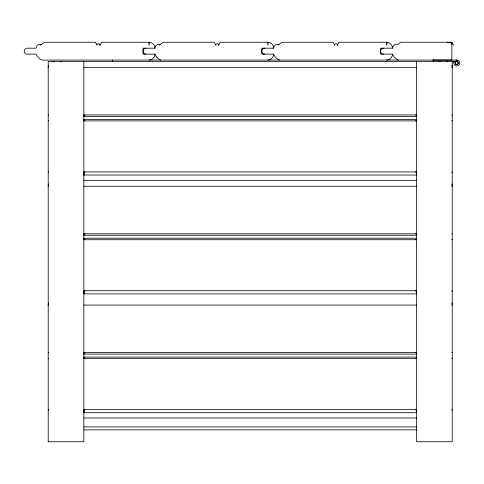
<?xml version="1.0" encoding="UTF-8"?>
<svg xmlns="http://www.w3.org/2000/svg" width="484" height="484" viewBox="0 0 484 484"><rect width="100%" height="100%" fill="white"/><g stroke="black" fill="none" stroke-linecap="round" stroke-linejoin="round"><path stroke-width="0.73" d="M416.585 174.924L416.585 171.917L83.859 171.917L83.859 175.051L416.585 175.051L416.349 172.594L415.514 171.923M416.585 293.752L416.585 290.745L83.859 290.745L83.859 293.879L416.585 293.879L416.349 291.422L415.514 290.757M416.585 412.586L416.585 409.579L83.859 409.579L83.859 412.713L416.585 412.713L416.349 410.257L415.514 409.585M83.859 119.85L83.859 120.897L416.585 120.897L416.585 119.415L83.859 119.415L84.101 120.661L84.93 120.897M83.859 238.679L83.859 239.731L416.585 239.731L416.585 238.249L83.859 238.249L84.101 239.495L84.93 239.731M83.859 357.513L83.859 358.565L416.585 358.565L416.585 357.077L83.859 357.077L84.101 358.329L84.93 358.559M416.585 116.009L416.585 114.956L83.859 114.956L83.859 116.444L416.585 116.444L416.349 115.192L415.514 114.962M416.585 234.843L416.585 233.79L83.859 233.79L83.859 235.272L416.585 235.272L416.349 234.026L415.514 233.79M416.585 353.671L416.585 352.624L83.859 352.624L83.859 354.106L416.585 354.106L416.349 352.86L415.514 352.624M41.352 44.449A4.096 4.096 0 0 0 36.082 48.194L27.171 48.194A2.971 2.971 0 0 0 24.2 51.165A2.971 2.971 0 0 0 27.171 54.135L36.082 54.135A10.557 10.557 0 0 0 42.023 60.076L451.893 60.076L451.893 42.253L400.879 42.253L397.745 44.449A4.096 4.096 0 0 0 392.476 48.194L380.593 48.194L380.593 54.135L392.476 54.135A10.557 10.557 0 0 0 398.417 60.076M83.859 174.924L84.101 172.594L84.93 171.923M83.859 293.752L84.101 291.422L84.93 290.757M83.859 412.586L84.101 410.257L84.93 409.585M48.206 67.427L48.261 66.653A5.941 5.941 0 0 1 48.66 65.152M48.206 305.089L48.261 304.315A5.941 5.941 0 0 1 48.66 302.815M83.859 116.009L84.101 115.192L84.93 114.962M83.859 234.843L84.101 234.026L84.93 233.79M83.859 353.671L84.101 352.86L84.93 352.624M416.585 119.85L416.349 120.661L415.514 120.897M416.585 238.679L416.349 239.495L415.514 239.731M416.585 357.513L416.349 358.329L415.514 358.559M148.975 42.253L149.75 42.308L148.975 45.224L148.975 42.253L101.44 42.253L99.958 45.224A1.488 1.488 0 0 0 98.47 43.741A1.488 1.488 0 0 0 96.981 45.224L95.499 42.253L44.486 42.253L40.239 45.224M267.755 42.253L268.529 42.308L267.755 45.224L267.755 42.253L220.22 42.253L218.738 45.224A1.488 1.488 0 0 0 217.249 43.741A1.488 1.488 0 0 0 215.767 45.224L214.279 42.253L163.265 42.253L159.018 45.224M386.534 42.253L387.309 42.308L386.534 45.224L386.534 42.253L339 42.253L337.517 45.224A1.488 1.488 0 0 0 336.029 43.741A1.488 1.488 0 0 0 334.547 45.224L333.059 42.253L282.045 42.253L277.798 45.224M453.829 62.255L453.974 61.91L455.583 61.91L455.275 62.648A1.537 1.537 0 0 0 456.358 64.535A1.537 1.537 0 0 0 458.245 63.452A1.537 1.537 0 0 0 457.168 61.565L48.212 61.486M451.766 172.594L452.231 171.923M451.766 291.422L452.231 290.757M451.766 410.257L452.231 409.585M48.212 120.897L48.684 120.661M451.766 115.192L452.231 114.962M48.212 358.559L48.684 358.329M451.766 234.026L452.231 233.79M451.766 352.86L452.231 352.624M160.131 44.449A4.096 4.096 0 0 0 154.862 48.194L143.034 48.194L143.034 54.135L154.916 54.135A10.557 10.557 0 0 0 160.803 60.076M432.666 59.998L457.555 60.119M48.212 67.427L48.684 67.427M83.859 67.427L416.585 67.427M451.766 67.427L452.231 67.427L452.183 66.653A5.941 5.941 0 0 0 451.784 65.152M83.859 180.314L416.585 180.314M83.859 186.255L416.585 186.255M451.766 186.255L452.231 186.255L452.183 185.481A5.941 5.941 0 0 0 451.784 183.987M48.212 305.089L48.684 305.089M83.859 305.089L416.585 305.089M451.766 305.089L452.231 305.089L452.183 304.315A5.941 5.941 0 0 0 451.784 302.815M83.859 417.976L416.585 417.976M83.859 426.894L416.585 426.894M83.859 429.865L416.585 429.865M48.212 441.747L83.859 441.747L83.859 61.486M447.077 42.259L450.81 42.725L451.687 43.493L451.881 44.359M451.766 120.661L452.231 120.897M451.766 239.495L452.231 239.731M48.212 114.962L48.684 115.192M451.766 358.329L452.231 358.559M48.212 352.624L48.684 352.86M48.212 171.923L48.684 172.594M48.212 409.585L48.684 410.257M451.893 42.253L453.375 45.224M337.082 44.177L337.517 45.224M218.302 44.177L218.738 45.224M99.522 44.177L99.958 45.224M452.238 61.486L452.238 441.747L416.585 441.747L416.585 61.486M433.277 60.076L433.277 61.565M112.433 60.076L112.433 61.565M48.206 61.486L48.206 441.747M48.206 186.255A5.941 5.941 0 0 1 48.66 183.987M60.095 61.486A5.941 5.941 0 0 1 61.631 61.686M52.611 61.686A5.941 5.941 0 0 1 54.148 61.486M438.819 61.686A5.941 5.941 0 0 1 440.355 61.486M446.296 61.486A5.941 5.941 0 0 1 447.833 61.686M455.995 60.179A2.971 2.971 0 0 1 459.733 63.053A2.971 2.971 0 0 1 455.995 65.921A2.971 2.971 0 0 1 454.192 61.565M392.476 54.135A5.941 5.941 0 0 1 386.534 60.076M279.589 60.076A10.557 10.557 0 0 1 273.648 54.135M273.648 48.194A4.096 4.096 0 0 1 278.911 44.449M264.73 54.135A2.971 2.971 0 0 1 261.759 51.165A2.971 2.971 0 0 1 264.73 48.194M387.309 42.308A5.941 5.941 0 0 1 392.476 48.194M383.564 54.135A2.971 2.971 0 0 1 380.593 51.165A2.971 2.971 0 0 1 383.564 48.194M267.755 60.076A5.941 5.941 0 0 0 273.696 54.135L261.814 54.135L261.814 48.194L273.696 48.194A5.941 5.941 0 0 0 268.529 42.308M145.95 54.135A2.971 2.971 0 0 1 142.98 51.165A2.971 2.971 0 0 1 145.95 48.194M154.916 54.135A5.941 5.941 0 0 1 148.975 60.076M149.75 42.308A5.941 5.941 0 0 1 154.916 48.194M456.061 64.263A1.404 1.404 0 0 0 458.16 63.053A1.404 1.404 0 0 0 456.061 61.837A1.404 1.404 0 0 0 456.061 64.263"/></g></svg>
